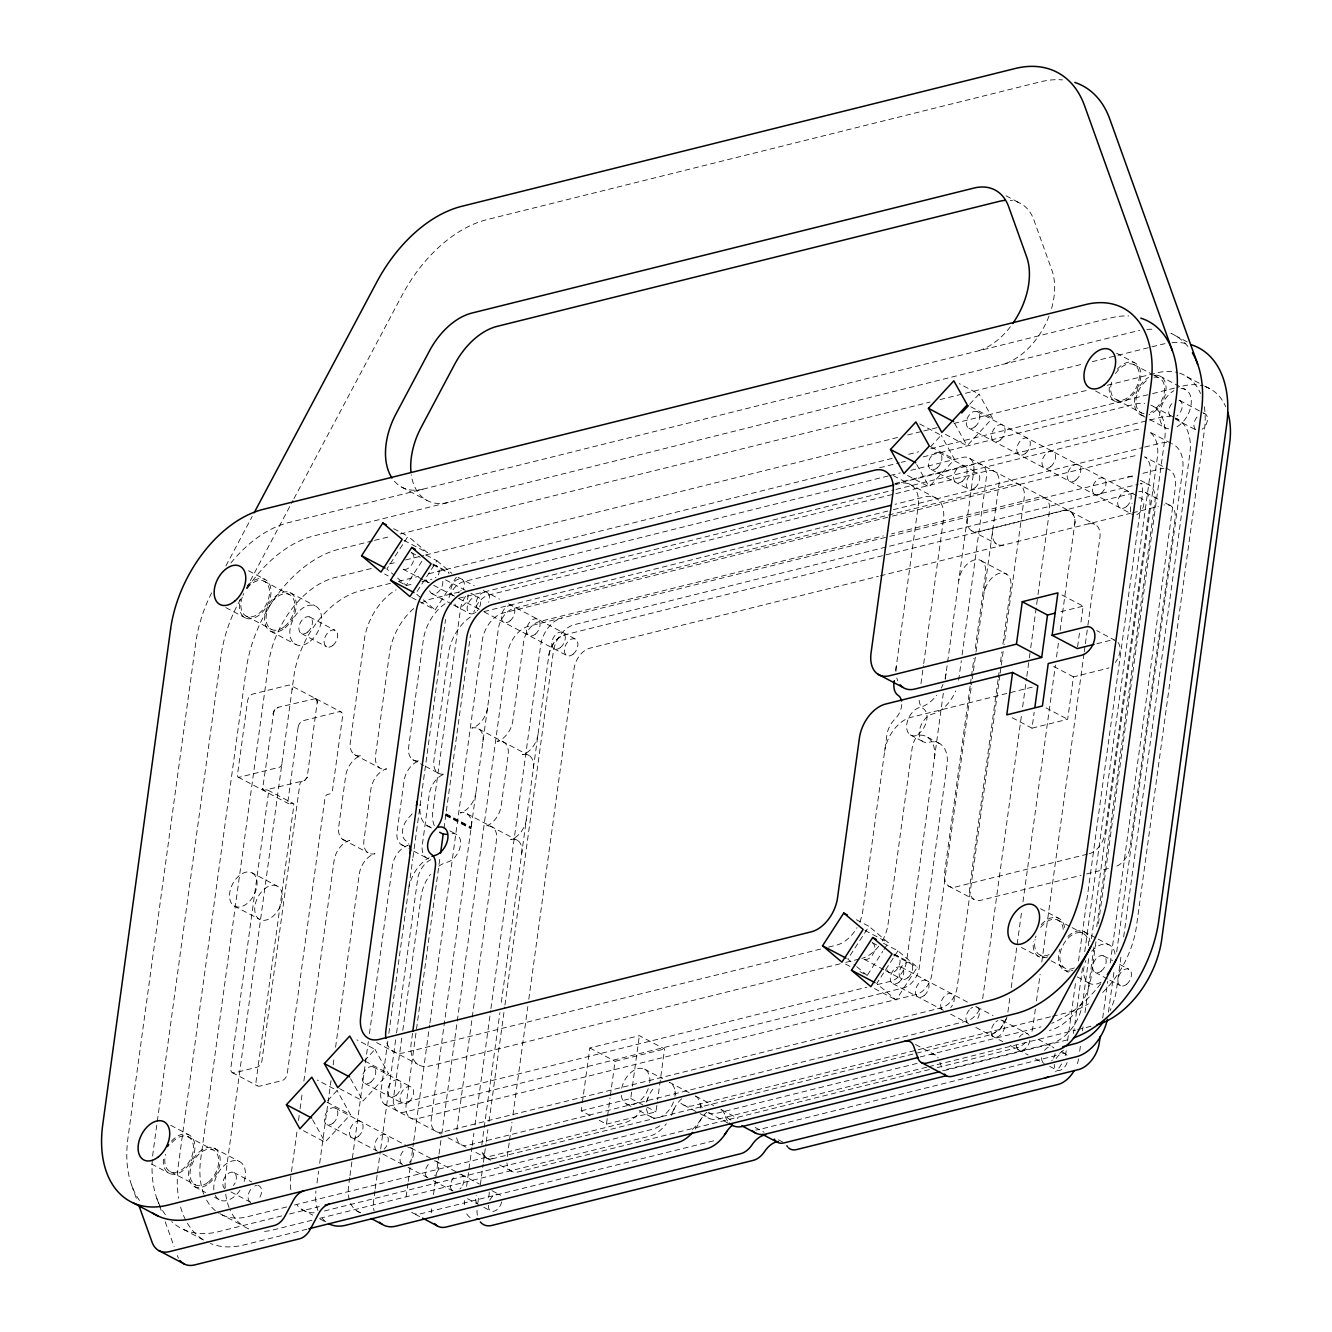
<?xml version="1.0" encoding="UTF-8"?>
<svg xmlns="http://www.w3.org/2000/svg" width="1332" height="1332" viewBox="0 0 1332 1332"><rect width="100%" height="100%" fill="white"/><g stroke="black" fill="none" stroke-linecap="round" stroke-linejoin="round"><path stroke-width="0.75" stroke-dasharray="5 3.75" d="M315.667 698.601L278.055 707.342L273.976 710.838L262.67 788.278L263.503 790.475L304.612 780.569L307.126 777.705L317.366 701.015L316.017 698.784L290.443 685.297M1060.155 630.386L1074.691 524.259C1076.489 517.532 1071.544 508.158 1063.635 510.622L564.552 634.881C555.827 637.578 550.249 646.486 548.867 655.178L500.849 1005.81M262.67 788.278L263.053 790.126L264.519 790.559M317.382 703.013L316.633 699.35L313.703 698.467M1074.691 524.259C1076.339 517.515 1071.594 508.258 1063.635 510.622M291.492 1171.661L297.153 1130.319M298.501 1120.478L299.85 1110.638M300.116 1108.674L302.264 1092.939M303.879 1081.118L334.066 860.705A18.531 11.822 -62.2 0 1 349.75 840.409A18.531 11.822 -62.2 0 1 338.711 826.772L345.687 775.857A18.531 11.822 -62.2 0 1 361.372 755.56A18.531 11.822 -62.2 0 1 350.333 741.924L364.319 639.726A49.401 31.535 -62.2 0 1 396.07 589.826M316.983 1182.983L318.614 1171.178M319.68 1163.302L331.002 1080.652M333.166 1064.917L333.966 1059.007M335.581 1047.202L359.29 874.008A18.531 11.822 -62.2 0 1 374.991 853.712A18.531 11.822 -62.2 0 1 363.952 840.076L370.912 789.16A18.531 11.822 -62.2 0 1 386.613 768.864A18.531 11.822 -62.2 0 1 375.557 755.227L389.56 653.03A49.401 31.535 -62.2 0 1 415.001 607.492M349.717 1177.555L348.634 1185.547A37.063 23.66 -62.2 0 0 361.205 1212.903M350 1175.557L368.331 1041.657M369.43 1033.649L392.407 865.767A18.531 11.822 -62.2 0 1 408.108 845.47A18.531 11.822 -62.2 0 1 397.053 831.834L404.029 780.918A18.531 11.822 -62.2 0 1 419.73 760.622A18.531 11.822 -62.2 0 1 408.674 746.986L423.343 639.893A37.063 23.66 -62.2 0 1 448.035 601.964M387.795 1041.191L380.852 1091.807A18.531 11.822 -62.2 0 0 391.908 1105.46L866.832 987.212M388.861 1033.399L390.992 1017.814M391.258 1015.866L394.189 994.455M394.722 990.558L412.704 859.257M412.937 857.492L445.537 619.48M374.958 1190.858L373.859 1198.85A37.063 23.66 -62.2 0 0 374.026 1210.871M375.224 1188.86L380.419 1150.881M380.702 1148.883L395.754 1038.96M396.57 1032.966L417.649 879.07A18.531 11.822 -62.2 0 1 430.869 859.673M401.748 1038.094L393.473 1098.467A18.531 11.822 -62.2 0 0 404.528 1112.103L903.612 987.844A18.531 11.822 -62.2 0 0 919.296 967.548L947.019 765.051A30.886 19.714 -62.2 0 0 928.62 742.307A15.435 9.857 -62.2 0 1 919.413 730.935A15.435 9.857 -62.2 0 1 932.483 714.019A30.886 19.714 -62.2 0 0 955.66 690.992M402.813 1030.319L421.212 895.953A30.886 19.714 -62.2 0 1 430.469 874.341M412.554 1033.282L411.172 1043.289A30.886 19.714 -62.2 0 0 429.587 1066.016L843.822 962.886M415.95 1033.066L406.094 1105.11A18.531 11.822 -62.2 0 0 417.132 1118.763L916.216 994.488A18.531 11.822 -62.2 0 0 931.917 974.192L971.877 682.334M416.483 1029.17L440.109 856.659M443.989 828.371L470.496 634.731M407.975 1183.332L406.31 1195.503A24.709 15.768 -62.2 0 0 406.044 1199.549M408.241 1181.301L413.519 1142.756M413.802 1140.725L429.637 1025.057M429.92 1023.026L482.367 640.043A24.709 15.768 -62.2 0 1 503.28 612.986L890.492 516.583M433.483 1194.604L438.761 1156.059M439.044 1154.028L441.541 1135.763M441.824 1133.732L507.592 653.346A24.709 15.768 -62.2 0 1 528.521 626.29L888.061 536.763M456.826 1129.769L496.52 839.843A18.531 11.822 -62.2 0 0 485.481 826.206A18.531 11.822 -62.2 0 0 501.165 805.91L508.141 754.994A18.531 11.822 -62.2 0 0 497.102 741.358A18.531 11.822 -62.2 0 0 512.787 721.062L523.626 641.874A18.531 11.822 -62.2 0 1 539.327 621.578L883.449 535.897M466.616 1186.279L471.928 1147.468M472.194 1145.437L473.876 1133.182M474.991 1125.007L490.659 1010.655M490.942 1008.607L540.709 645.104A24.709 15.768 -62.2 0 1 561.638 618.048M481.784 1145.021L484.015 1128.753M484.199 1127.505L499.916 1012.62M477.822 1203.146L478.954 1194.971M480.336 1184.764L483.133 1164.334M483.416 1162.287L485.93 1143.922M486.213 1141.874L487.895 1129.619M489.01 1121.444L504.678 1007.092M504.945 1005.044L553.329 651.764A24.709 15.768 -62.2 0 1 574.242 624.691L1138.211 484.282M507.276 1156.526L509.257 1142.057M509.507 1140.259L511.971 1122.177M512.97 1114.934L527.822 1006.459M528.804 999.216L574.092 668.481A18.531 11.822 -62.2 0 1 589.793 648.185L878.321 576.34M590.243 1115.6L581.235 1110.855L582.067 1104.761M582.334 1102.729L589.843 1047.984L639.36 1035.663L664.585 1048.967L657.642 1099.649M599.25 1120.345L606.46 1124.158L607.292 1118.064M607.575 1116.049L610.073 1097.784M610.356 1095.77L615.068 1061.288L664.585 1048.967M581.235 1110.855L630.752 1098.517L632.134 1088.377M632.417 1086.346L639.36 1035.663M606.46 1124.158L655.977 1111.82L657.375 1101.681M895.72 670.429L918.198 506.26A30.886 19.714 -62.2 0 0 899.799 483.533L895.787 484.532M920.961 683.732L923.442 665.634M923.709 663.636L943.439 519.563A30.886 19.714 -62.2 0 0 925.024 496.836L895.004 504.312M943.322 693.223L906.676 960.888A18.531 11.822 -62.2 0 1 890.991 981.184L874.891 985.197M945.237 679.353L973.759 471.045A18.531 11.822 -62.2 0 0 962.703 457.409L910.389 470.429M958.64 680.202L961.304 660.722M962.104 654.878L986.363 477.688A18.531 11.822 -62.2 0 0 975.324 464.052L894.821 484.099M970.146 685.98L944.488 873.342A18.531 11.822 -62.2 0 0 955.543 886.995L1087.362 854.162M970.412 683.999L971.228 678.088M971.494 676.123L973.925 658.358M975.274 648.501L985.547 573.559A18.531 11.822 -62.2 0 0 974.491 559.923A18.531 11.822 -62.2 0 0 958.807 580.219M972.36 678.771L973.176 672.827M973.442 670.845L975.89 652.996M976.073 651.714L998.983 484.348A18.531 11.822 -62.2 0 0 987.944 470.712L488.861 594.971A18.531 11.822 -62.2 0 0 473.809 612.121M998.084 679.553L969.729 886.646A18.531 11.822 -62.2 0 0 980.768 900.299L1081.035 875.324M998.351 677.588L999.167 671.678M1000.515 661.804L1001.864 651.947M1002.946 644.055L1010.772 586.863A18.531 11.822 -62.2 0 0 999.733 573.226A18.531 11.822 -62.2 0 0 984.032 593.523M999.899 675.224L957.142 987.495A18.531 11.822 -62.2 0 1 941.458 1007.791L442.374 1132.067A18.531 11.822 -62.2 0 1 431.318 1118.414L498.401 628.571A18.531 11.822 -62.2 0 1 514.085 608.274L1013.169 484.015A18.531 11.822 -62.2 0 1 1024.225 497.652L1004.095 644.605M1000.182 673.176L1001.031 667.066M1001.298 665.018L1003.812 646.653M982.666 998.767L1021.511 715.051M1022.626 706.892L1026.539 678.321M1026.822 676.273L1029.053 659.956M1029.336 657.908L1030.452 649.75M1030.735 647.702L1037.711 596.686M1037.994 594.638L1049.449 510.955A18.531 11.822 -62.2 0 0 1038.411 497.319L891.508 533.882M1012.187 717.715L1032.017 728.171L1034.181 712.254M1007.891 1012.07L1010.122 995.737M1011.238 987.578L1021.86 910.022M1022.976 901.847L1055.41 665.084M1056.526 656.926L1058.474 642.64M1032.017 728.171L1067.665 719.28L1073.459 676.872L1106.892 668.547A15.435 9.857 -62.2 0 0 1108.94 667.798M1077.588 646.819L1079.519 632.667M1080.968 622.061L1083.149 606.16L1059.723 593.806M1035.364 1009.04L1032.849 1027.405A18.531 11.822 -62.2 0 1 1031.051 1033.898M1036.479 1000.881L1040.109 974.341M1041.791 962.104L1083.982 653.895M1084.265 651.864L1085.114 645.737M1085.38 643.689L1087.345 629.403M1087.894 625.324L1099.916 537.562A18.531 11.822 -62.2 0 0 1088.877 523.926M1067.631 1040.575L1075.74 981.351M1078.537 960.938L1142.29 495.321A24.709 15.768 -62.2 0 0 1141.091 483.666M1082.5 967.981L1074.125 1029.236A24.709 15.768 -62.2 0 1 1073.259 1033.432M1084.747 951.631L1150.182 473.776A24.709 15.768 -62.2 0 0 1144.704 456.843L1169.929 470.146A24.709 15.768 -62.2 0 1 1175.407 487.079L1109.972 964.934M1088.71 958.657L1082.666 1002.796A37.063 23.66 -62.2 0 1 1051.281 1043.389L942.606 1070.445M1091.457 938.594L1157.391 457.126A37.063 23.66 -62.2 0 0 1149.166 431.735L1170.795 443.14M1079.686 1051.314L1080.801 1043.139M1082.483 1030.885L1083.049 1026.806M1084.997 1012.52L1094.238 945.121M1096.752 926.739L1154.911 501.981A24.709 15.768 -62.2 0 0 1140.175 483.782M1095.953 941.824L1091.224 976.339A49.401 31.535 -62.2 0 1 1049.383 1030.468M1098.45 923.559L1164.601 440.476A49.401 31.535 -62.2 0 0 1150.848 405.095M1102.713 1018.031L1107.741 981.284M1108.457 1012.087L1114.218 969.946M1116.699 951.897L1182.616 470.429A37.063 23.66 -62.2 0 0 1171.561 443.589M1120.911 957.159L1116.449 989.643A49.401 31.535 -62.2 0 1 1110.056 1010.555M1123.675 936.862L1189.826 453.779A49.401 31.535 -62.2 0 0 1176.073 418.398M272.827 714.118L274.675 709.79L278.055 707.342M307.242 777.189L304.612 780.569M548.867 655.178C550.299 646.486 555.827 637.628 564.552 634.881M1006.959 1017.248L1000.865 1028.52L991.924 1034.415L492.84 1158.673L486.963 1158.307L473.276 1151.064M1006.459 1018.913L999.616 1029.819L991.924 1034.415M225.907 565.917L252.181 516.483M246.27 588.378L292.99 500.482M293.956 498.651L401.998 295.421A123.526 78.838 -62.2 0 1 486.929 219.63L1040.409 81.835A123.526 78.838 -62.2 0 1 1062.57 79.903M393.623 528.687L408.042 536.28L386.846 569.014L394.305 575.307M421.844 561.288L406.227 585.397L395.787 576.573M426.173 555.061L436.979 560.772L415.784 593.489L421.745 598.534M411.721 597.535L435.164 609.889L456.36 577.172M856.376 919.713L868.997 926.356L847.785 959.09L855.244 965.384M859.956 971.677L867.165 975.474L882.783 951.364M883.899 949.649L888.361 942.756L868.997 926.356M897.918 950.848L876.722 983.565L896.103 999.966L917.298 967.232L897.918 950.848L883.499 943.239M327.705 1100.632L337.063 1090.492L317.232 1080.036M364.285 1060.955L374.991 1049.35L356.959 1039.859M930.452 446.836L941.141 435.248L919.513 423.842M969.696 404.262L979.053 394.106L959.24 383.666M303.463 1130.735L325.091 1142.14L350.483 1114.584L337.063 1090.492M339.577 1088.644L363.003 1100.998L388.395 1073.459L374.991 1049.35M907.542 475.491L929.17 486.896L954.561 459.34L941.141 435.248M945.454 434.365L967.082 445.77L992.473 418.215L979.053 394.106M372.494 540.892L338.877 549.267A109.307 69.78 -62.2 0 0 246.287 669.014L178.438 1164.534A109.307 69.78 -62.2 0 0 178.638 1198.301M374.475 540.392L390.293 536.463M400.166 533.999L930.119 402.064M940.009 399.6L1084.348 363.653M1092.257 361.688L1115.983 355.777M1117.964 355.278L1161.471 344.455A109.307 69.78 -62.2 0 1 1165.001 343.673M371.295 568.514L334.998 577.539A78.438 50.067 -62.2 0 0 268.581 663.469L200.732 1158.973A78.438 50.067 -62.2 0 0 203.829 1194.205M389.444 563.985L397.502 561.987M405.561 559.973L423.709 555.461M425.724 554.961L897.518 437.495M907.592 434.981L921.711 431.468M923.725 430.969L939.859 426.956M953.962 423.443L1089.043 389.81M1107.192 385.281L1157.591 372.744A78.438 50.067 -62.2 0 1 1177.738 372.594M390.476 583.316L360.239 590.842A78.438 50.067 -62.2 0 0 293.806 676.773L225.957 1172.277A78.438 50.067 -62.2 0 0 225.241 1188.843M398.534 581.318L418.698 576.29M428.787 573.776L892.507 458.325M908.64 454.312L918.714 451.798M930.818 448.784L1150.565 394.072M1152.596 393.573L1178.803 387.046M406.16 585.597L414.085 583.632M422.011 581.651L431.918 579.187M879.603 467.732L899.416 462.803M901.398 462.304L905.36 461.322M923.193 456.876L1135.147 404.112A49.401 31.535 -62.2 0 1 1144.754 403.413M888.244 475.94L463.619 581.668A18.531 11.822 -62.2 0 0 448.584 598.817M890.259 475.441L900.315 472.927M459.14 592.007L431.402 598.9A49.401 31.535 -62.2 0 0 421.312 603.13M894.938 483.499L1160.372 417.416A49.401 31.535 -62.2 0 1 1169.979 416.716M458.674 598.301L893.938 489.943M895.903 489.443L1135.297 429.853A37.063 23.66 -62.2 0 1 1140.092 429.204M483.916 611.604L891.474 510.139M893.439 509.64L1142.723 447.585M1144.704 447.086L1160.522 443.156A37.063 23.66 -62.2 0 1 1170.045 443.09M892.457 516.083L1135.447 455.594A24.709 15.768 -62.2 0 1 1138.644 455.161M889.793 536.33L1134.997 475.291M1142.906 473.31L1160.688 468.897A24.709 15.768 -62.2 0 1 1163.868 468.464M1133.216 493.073L978.371 531.635A18.531 11.822 -62.2 0 1 967.332 517.998M880.269 575.857L1130.602 513.32M1132.466 512.853L1158.457 506.376M1060.871 611.704L1083.149 606.16M1096.835 643.722L1110.755 640.259A15.435 9.857 -62.2 0 1 1114.717 640.226L1096.719 630.602M1032.25 687.129L910.822 717.365A30.886 19.714 -62.2 0 0 884.664 751.198M1086.596 873.942L1108.89 868.397M820.579 949.083L404.345 1052.713A30.886 19.714 -62.2 0 1 386.08 1040.009M828.587 947.085L836.596 945.104A30.886 19.714 -62.2 0 0 856.992 927.655M845.82 962.387L859.823 958.907M286.696 1206.958L247.486 1216.732A78.438 50.067 -62.2 0 1 218.115 1212.719M294.555 1205.01L624.009 1122.976A30.886 19.714 -62.2 0 0 641.125 1110.488M1050.465 1016.799L693.539 1105.66A30.886 19.714 -62.2 0 1 678.771 1101.114M1052.43 1016.316L1070.079 1011.92A78.438 50.067 -62.2 0 0 1088.477 1003.779M281.651 1215.949L218.381 1231.7A109.307 69.78 -62.2 0 1 171.728 1221.694M289.56 1213.985L319.23 1206.592M920.196 1056.959L1040.975 1026.889M324.359 1210.988L652.131 1129.37A30.886 19.714 -62.2 0 0 661.455 1124.724M917.082 1063.402L717.648 1113.053A30.886 19.714 -62.2 0 1 708.974 1112.886M311.938 1220.262L272.71 1230.035A78.438 50.067 -62.2 0 1 262.587 1231.401M319.78 1218.314L649.25 1136.279A30.886 19.714 -62.2 0 0 666.35 1123.792M926.656 1067.215L718.78 1118.963A30.886 19.714 -62.2 0 1 703.995 1114.418M928.62 1066.732L1075.707 1030.102M1077.655 1029.619L1091.391 1026.206M929.42 1069.546L518.065 1171.977A18.531 11.822 -62.2 0 1 506.909 1162.869M937.228 1067.615L1017.149 1047.718A18.531 11.822 -62.2 0 0 1027.288 1040.392M306.893 1229.253L243.606 1245.004A109.307 69.78 -62.2 0 1 210.523 1243.522M943.605 1070.728L1066.199 1040.192A109.307 69.78 -62.2 0 0 1069.763 1039.21M713.636 1140.841L421.029 1213.702A24.709 15.768 -62.2 0 1 411.788 1212.436L420.795 1217.198M492.84 1158.673C486.979 1160.555 481.701 1155.244 481.668 1149.566M1006.01 195.787L1020.429 203.396M1187.162 341.874L1170.928 333.316A109.307 69.78 -62.2 0 1 1187.994 346.586M1186.962 376.74L1203.179 385.281M1204.994 386.23L1212.203 390.043M1116.566 353.23L1134.581 362.737M1159.822 376.04L1185.064 389.344M1133.698 364.535L1151.73 374.042M1153.529 374.991L1158.94 377.838M1179.586 400.416L1204.827 413.719M1153.645 406.626L1173.475 417.082M1175.274 418.032L1178.87 419.93M1174.991 418.914L1196.619 430.319M1116.333 399.683L1141.574 412.987M1095.62 391.025L1115.45 401.481M1140.675 414.785L1147.884 418.581M1149.699 419.53L1165.916 428.088M1140.425 480.303L1149.433 485.048M1145.72 492.64L1158.341 499.284M1165.55 503.096L1170.961 505.944M970.845 406.809L992.473 418.215M977.172 411.638L1137.578 496.203M968.963 428.238L1132.983 514.718M969.646 458.341L1094.754 524.292M931.135 447.003L954.561 459.34M939.26 452.763L977.105 472.727M931.051 469.363L968.897 489.327M893.339 475.607L936.596 498.401M971.428 530.685L996.669 543.989M981.434 560.855L1006.659 574.159M1053.645 666.416L1073.459 676.872M1046.036 707.891L1067.665 719.28M927.555 737.229L940.176 743.889M910.222 734.864L922.843 741.524M401.715 487.129L426.956 500.432M403.996 540.326L427.422 552.68L408.042 536.28M411.238 552.547L420.246 557.292M432.867 563.952L449.084 572.494M458.091 577.255L474.325 585.797M483.333 590.559L499.55 599.1M508.558 603.862L575.258 639.01M432.933 564.818L449.15 573.359M445.571 579.87L465.401 590.326M470.812 593.19L478.022 596.986M403.03 569.147L422.86 579.603M424.658 580.552L428.271 582.45M433.666 585.297L453.496 595.754M458.907 598.601L478.737 609.057M484.132 611.904L567.049 655.627M1040.508 908.707L1058.524 918.198M1083.765 931.501L1096.386 938.161M1098.184 939.11L1108.99 944.804M1057.641 919.996L1070.262 926.656M1072.06 927.605L1082.883 933.299M431.968 593.622L451.798 604.079M453.596 605.028L469.813 613.586M384.598 574.009L388.195 575.907M399.017 581.601L404.429 584.448M1103.529 955.877L1112.536 960.622M1119.746 964.435L1128.753 969.18M948.6 886.046L973.825 899.35M1095.32 972.477L1107.941 979.137M1109.739 980.086L1120.562 985.78M1040.275 955.144L1049.283 959.889M1051.098 960.838L1065.517 968.447M1021.361 947.435L1039.393 956.942M1064.618 970.245L1068.231 972.144M1077.238 976.889L1089.859 983.549M248.535 570.745L264.752 579.303M289.993 592.607L315.218 605.91M263.869 581.102L289.111 594.405M309.757 616.982L334.981 630.286M301.548 633.582L326.79 646.886M864.934 930.402L888.361 942.756M478.804 729.004L529.27 755.61M872.177 942.623L879.386 946.419M893.805 954.028L910.022 962.57M893.872 954.894L917.298 967.232M246.503 616.25L271.745 629.553M225.791 607.592L245.621 618.048M270.846 631.351L296.087 644.655M901.115 967.099L967.798 1002.263M976.806 1007.009L993.039 1015.567M1002.047 1020.312L1027.272 1033.615M1038.094 1039.326L1052.513 1046.919M1061.521 1051.681L1065.134 1053.579M863.968 959.223L883.799 969.679M885.597 970.628L901.831 979.17M892.906 983.699L943.372 1010.305M950.582 1014.118L968.614 1023.609M975.823 1027.422L1002.863 1041.674M1010.072 1045.47L1028.088 1054.977M1035.297 1058.774L1044.305 1063.535M1049.716 1066.383L1056.925 1070.179M845.537 964.068L850.948 966.932M874.475 988.56L896.103 999.966M316.017 698.784L341.258 712.087M412.787 759.673L423.593 765.384M425.408 766.333L438.012 772.993M915.567 1044.554L935.397 1055.011M354.445 754.628L379.67 767.931M467.182 813.852L517.649 840.459M445.987 813.802L471.212 827.105M445.904 814.368L471.128 827.672M445.82 814.934L471.062 828.238M445.754 815.5L470.979 828.804M449.8 830.835L457.009 834.631M427.056 825.624L432.467 828.471M401.165 844.521L411.988 850.232M413.786 851.181L426.407 857.825M267.749 790.076L292.99 803.379M238.195 777.139L288.744 803.779M342.824 839.476L368.048 852.78M644.538 1069.146L662.57 1078.654M689.193 1092.706L669.363 1082.25A19.614 12.521 -62.2 0 1 674.908 1096.336M695.587 1096.069L713.602 1105.577M721.728 1109.856L737.945 1118.414M755.111 1127.455L764.118 1132.217M778.537 1139.809L783.949 1142.673M589.843 1047.984L615.068 1061.288M708.224 1112.653L728.055 1123.092M252.414 873.026A18.831 12.021 -62.2 0 1 247.669 903.063A18.831 12.021 -62.2 0 1 229.77 892.373A18.831 12.021 -62.2 0 1 252.414 873.026L277.655 886.329A18.831 12.021 -62.2 0 1 272.894 916.366A18.831 12.021 -62.2 0 1 254.995 905.677A18.831 12.021 -62.2 0 1 277.655 886.329M683.865 1105.11L698.284 1112.719M700.099 1113.669L709.107 1118.414M630.752 1098.517L645.171 1106.126M646.969 1107.075L655.977 1111.82M626.506 1103.978L631.917 1106.825M639.127 1110.622L651.748 1117.282M234.149 905.96L259.374 919.263M376.573 1042.59L418.032 1064.451M364.968 1061.104L388.395 1073.459M373.093 1066.882L410.939 1086.829M364.901 1083.482L402.747 1103.429M384.965 1104.511L440.842 1133.965M448.052 1137.761L466.067 1147.268M486.963 1158.307L490.559 1160.205M499.567 1164.951L512.187 1171.611M327.056 1102.23L350.483 1114.584M335.181 1108.008L407.276 1146.019M410.872 1147.918L432.5 1159.323M436.113 1161.221L457.742 1172.626M461.338 1174.524L479.37 1184.031M491.991 1190.675L499.2 1194.488M232.151 1072.543L257.392 1085.846M326.973 1124.608L377.439 1151.214M382.85 1154.061L402.68 1164.518M408.075 1167.365L427.905 1177.821M433.316 1180.685L453.146 1191.124M467.565 1198.733L478.371 1204.428M483.782 1207.292L490.992 1211.088M356.843 1210.938L360.439 1212.836M170.679 1125.274L188.694 1134.764M213.936 1148.067L239.161 1161.371M187.812 1136.562L213.037 1149.866M233.699 1172.443L251.715 1181.95M301.898 1209.439L312.72 1215.15M319.93 1218.947L327.139 1222.743M230.902 1191.907L250.732 1202.346M170.446 1171.71L195.687 1185.014M151.532 1164.002L169.564 1173.509M194.788 1186.812L205.611 1192.523M214.619 1197.268L220.03 1200.115M219.913 1213.685L243.356 1226.023M183.683 1229.536L207.109 1241.89M436.979 560.772L451.881 573.376M423.226 599.8L435.164 609.889M856.726 966.649L867.165 975.474M485.897 1157.724L481.868 1151.048M954.628 423.376L967.082 445.77M916.699 464.502L929.17 486.896M350.549 1078.62L363.003 1100.998M312.637 1119.746L325.091 1142.14M939.893 1062.303L942.69 1070.145M156.926 1198.65L158.841 1203.995M159.474 1205.76L162.021 1212.886M165.218 1221.777L174.142 1246.685M131.685 1185.347L136.796 1199.583M211.621 592.873A109.307 69.78 -62.2 0 0 195.821 642.407L127.972 1137.911A109.307 69.78 -62.2 0 0 140.21 1201.464M230.902 562.986A109.307 69.78 -62.2 0 1 288.411 522.66L1111.005 317.849A109.307 69.78 -62.2 0 1 1128.687 316M247.469 585.747A21.612 13.803 -62.2 0 1 270.396 586.496A21.612 13.803 -62.2 0 1 256.06 617.082A21.612 13.803 -62.2 0 1 239.594 602.563M239.893 600.765A21.612 13.803 -62.2 0 1 240.343 598.884M171.395 1141.224A21.612 13.803 -62.2 0 1 194.455 1142.44A21.612 13.803 -62.2 0 1 179.054 1173.009A21.612 13.803 -62.2 0 1 163.836 1156.226M1117.298 369.18A21.612 13.803 -62.2 0 1 1140.342 370.413A21.612 13.803 -62.2 0 1 1124.941 400.982A21.612 13.803 -62.2 0 1 1109.723 384.199M1041.241 924.641A21.612 13.803 -62.2 0 1 1064.701 928.387M1047.668 956.942A21.612 13.803 -62.2 0 1 1033.366 941.458M859.756 922.06A30.886 19.714 -62.2 0 0 862.753 911.271L886.912 734.848A18.531 11.822 -62.2 0 1 894.921 719.113A15.435 9.857 -62.2 0 0 901.747 702.647M1118.064 642.44A15.435 9.857 -62.2 0 1 1115.334 662.437M897.801 680.918A30.886 19.714 -62.2 0 1 896.786 677.955M895.953 671.395A30.886 19.714 -62.2 0 1 896.286 666.35M412.088 813.852A18.531 11.822 -62.2 0 1 409.224 817.149A15.435 9.857 -62.2 0 0 405.977 840.842A18.531 11.822 -62.2 0 1 408.941 844.272M872.71 942.906A9.257 5.911 -62.2 0 1 872.527 954.977A9.257 5.911 -62.2 0 1 862.537 958.091M442.807 581.401A9.257 5.911 -62.2 0 1 436.796 593.023A9.257 5.911 -62.2 0 1 429.32 589.26M435.348 577.622A9.257 5.911 -62.2 0 1 435.997 577.289M411.771 552.83A9.257 5.911 -62.2 0 1 411.588 564.901A9.257 5.911 -62.2 0 1 401.581 568.015M422.96 489.16A61.755 39.427 -62.2 0 1 393.606 480.286M1010.405 326.723A61.755 39.427 -62.2 0 1 976.456 351.348M246.92 588.461A19.614 12.521 -62.2 0 1 269.064 587.978A19.614 12.521 -62.2 0 1 253.813 616.316A19.614 12.521 -62.2 0 1 242.257 597.119M242.94 595.337A19.614 12.521 -62.2 0 1 243.756 593.556M1040.692 927.372A19.614 12.521 -62.2 0 1 1056.093 919.48A19.614 12.521 -62.2 0 1 1063.269 932.45M1049.117 954.594A19.614 12.521 -62.2 0 1 1035.097 939.46M1035.497 937.761A19.614 12.521 -62.2 0 1 1036.03 936.013M172.128 1142.423A19.614 12.521 -62.2 0 1 193.14 1144.005A19.614 12.521 -62.2 0 1 178.172 1171.627A19.614 12.521 -62.2 0 1 165.667 1154.344M1115.583 373.526A19.614 12.521 -62.2 0 1 1138.76 370.879A19.614 12.521 -62.2 0 1 1123.192 399.883A19.614 12.521 -62.2 0 1 1112.769 378.771M240.493 599.333A109.307 69.78 -62.2 0 0 221.062 655.71L153.213 1151.231A109.307 69.78 -62.2 0 0 165.451 1214.767M247.336 588.211A109.307 69.78 -62.2 0 1 313.636 535.963L1136.246 331.152A109.307 69.78 -62.2 0 1 1139.776 330.369M930.086 1054.511A15.435 9.857 -62.2 0 1 938.178 1057.874M178.488 1258.174A30.886 19.714 -62.2 0 1 177.339 1255.577M882.234 940.958A30.886 19.714 -62.2 0 0 887.978 924.574L912.137 748.151A18.531 11.822 -62.2 0 1 920.162 732.417A15.435 9.857 -62.2 0 0 923.409 708.707A18.531 11.822 -62.2 0 1 919.113 699.999M878.72 946.203A30.886 19.714 -62.2 0 1 861.821 958.407M893.872 955.926A9.257 5.911 -62.2 0 1 900.082 961.554A9.257 5.911 -62.2 0 1 893.173 972.36A9.257 5.911 -62.2 0 1 886.529 967.398M468.048 594.705A9.257 5.911 -62.2 0 1 462.021 606.326A9.257 5.911 -62.2 0 1 454.562 602.563M458.624 592.44A9.257 5.911 -62.2 0 1 459.257 591.858M460.572 590.925A9.257 5.911 -62.2 0 1 461.222 590.592M432.917 565.85A9.257 5.911 -62.2 0 1 438.161 575.724M429.42 582.767A9.257 5.911 -62.2 0 1 425.624 578.088M448.201 502.464A61.755 39.427 -62.2 0 1 411.288 474.808M1051.564 308.475A61.755 39.427 -62.2 0 0 1051.897 270.196L1033.915 220.03A61.755 39.427 -62.2 0 0 1010.272 200.399M1049.033 316.017A61.755 39.427 -62.2 0 1 1001.681 364.652M1074.341 967.898A19.614 12.521 -62.2 0 1 1059.839 957.075A19.614 12.521 -62.2 0 1 1074.924 933.466A19.614 12.521 -62.2 0 1 1088.51 945.753M1153.978 377.206A19.614 12.521 -62.2 0 1 1164.501 391.059A19.614 12.521 -62.2 0 1 1150.415 412.421M1143.988 413.653A19.614 12.521 -62.2 0 1 1136.096 398.934A19.614 12.521 -62.2 0 1 1148.717 379.12M1146.835 329.404A109.307 69.78 -62.2 0 1 1153.928 329.32M1100.765 983.682A109.307 69.78 -62.2 0 1 1051.83 1023.292M282.001 763.885A3.08 1.965 -62.2 0 1 279.387 767.265L239.277 777.255A3.08 1.965 -62.2 0 1 237.446 774.974L247.602 700.815A6.177 3.946 -62.2 0 1 252.83 694.039L288.478 685.164A6.177 3.946 -62.2 0 1 292.158 689.71M1089.226 853.712A18.531 11.822 -62.2 0 0 1104.911 833.416L1149.832 505.327A18.531 11.822 -62.2 0 0 1138.793 491.691M430.686 827.255A30.886 19.714 -62.2 0 1 420.213 804.461M408.591 889.31A30.886 19.714 -62.2 0 1 429.17 857.708M1154.344 375.341A21.612 13.803 -62.2 0 1 1165.85 391.525A21.612 13.803 -62.2 0 1 1148.95 414.785M1143.356 415.517A21.612 13.803 -62.2 0 1 1134.648 399.3A21.612 13.803 -62.2 0 1 1148.567 377.439M1067.931 936.429A21.612 13.803 -62.2 0 1 1089.926 941.691M1072.893 970.245A21.612 13.803 -62.2 0 1 1071.477 970.678M1070.096 970.945A21.612 13.803 -62.2 0 1 1059.939 949.167M621.711 1088.211A19.614 12.521 -62.2 0 1 638.711 1068.447A19.614 12.521 -62.2 0 1 649.666 1083.033M648.268 1088.644A19.614 12.521 -62.2 0 1 633.066 1104.511A19.614 12.521 -62.2 0 1 621.295 1095.37M1172.077 342.707A109.307 69.78 -62.2 0 1 1187.861 343.822M202.68 1239.443A109.307 69.78 -62.2 0 1 180.053 1205.06M302.397 781.118A3.08 1.965 -62.2 0 0 299.783 784.515L261.988 1060.538A6.177 3.946 -62.2 0 1 256.743 1067.315L234.465 1072.859A6.177 3.946 -62.2 0 1 230.786 1068.314L268.581 792.274A3.08 1.965 -62.2 0 0 266.75 790.009M1116.932 866.116A18.531 11.822 -62.2 0 0 1130.152 846.719L1175.074 518.631A18.531 11.822 -62.2 0 0 1164.018 504.995M1003.595 544.938A18.531 11.822 -62.2 0 1 992.556 531.302M941.924 1009.19A9.257 5.911 -62.2 0 1 943.772 996.952A9.257 5.911 -62.2 0 1 953.279 995.187A9.257 5.911 -62.2 0 1 950.782 1007.541M213.853 1189.926A21.612 13.803 -62.2 0 1 232.301 1160.955A21.612 13.803 -62.2 0 1 243.839 1182.466M239.993 1190.209A21.612 13.803 -62.2 0 1 215.051 1194.837M1180.985 388.544A21.612 13.803 -62.2 0 1 1191.074 404.828A21.612 13.803 -62.2 0 1 1175.657 427.472M1168.58 428.821A21.612 13.803 -62.2 0 1 1159.889 412.604A21.612 13.803 -62.2 0 1 1173.792 390.742M1091.707 951.264A21.612 13.803 -62.2 0 1 1115.167 954.994M1101.114 982.15A21.612 13.803 -62.2 0 1 1084.581 964.401M1085.18 962.47A21.612 13.803 -62.2 0 1 1085.93 960.505M376.423 1150.548A9.257 5.911 -62.2 0 1 377.639 1138.094A9.257 5.911 -62.2 0 1 387.462 1136.279A9.257 5.911 -62.2 0 1 384.232 1149.1M454.645 596.07A9.257 5.911 -62.2 0 1 451.598 586.43A9.257 5.911 -62.2 0 1 460.955 578.904A9.257 5.911 -62.2 0 1 463.386 589.027M673.493 1101.947A19.614 12.521 -62.2 0 1 658.308 1117.814A19.614 12.521 -62.2 0 1 646.536 1108.674M646.936 1101.514A19.614 12.521 -62.2 0 1 654.761 1087.062M934.415 758.391A30.886 19.714 -62.2 0 0 916 735.664A15.435 9.857 -62.2 0 1 906.792 724.292A15.435 9.857 -62.2 0 1 919.879 707.375A30.886 19.714 -62.2 0 0 936.762 695.171M946.02 673.542A30.886 19.714 -62.2 0 1 944.954 678.787M943.039 684.348A30.886 19.714 -62.2 0 1 941.274 688.111M438.877 866.166A30.886 19.714 -62.2 0 1 447.352 862.137A15.435 9.857 -62.2 0 0 460.439 845.221A15.435 9.857 -62.2 0 0 451.232 833.849M434.332 825.69A30.886 19.714 -62.2 0 1 432.817 811.121L460.556 608.607A18.531 11.822 -62.2 0 1 466.117 595.637M474.642 612.986A9.257 5.911 -62.2 0 1 467.282 606.593A9.257 5.911 -62.2 0 1 477.372 596.753A9.257 5.911 -62.2 0 1 478.371 609.34M477.822 610.106A9.257 5.911 -62.2 0 1 477.222 610.822M475.957 612.054A9.257 5.911 -62.2 0 1 475.291 612.553M1102.646 992.49A78.438 50.067 -62.2 0 0 1136.512 925.99L1204.361 430.486A78.438 50.067 -62.2 0 0 1204.294 406.743M675.707 1094.804A30.886 19.714 -62.2 0 1 674.991 1091.124M648.001 1097.851A30.886 19.714 -62.2 0 1 646.203 1102.147M215.334 1210.671A78.438 50.067 -62.2 0 1 204.562 1195.986M1179.686 373.193A78.438 50.067 -62.2 0 1 1200.515 393.473M224.958 1188.76A9.257 5.911 -62.2 0 1 224.958 1176.955A9.257 5.911 -62.2 0 1 234.865 1173.259A9.257 5.911 -62.2 0 1 233.5 1185.563M1179.02 400.216A9.257 5.911 -62.2 0 1 1182.167 407.043A9.257 5.911 -62.2 0 1 1176.872 415.984M1170.362 416.35A9.257 5.911 -62.2 0 1 1172.177 403.18M700.932 1108.107A30.886 19.714 -62.2 0 1 700.232 1104.444A19.614 12.521 -62.2 0 0 693.955 1095.32M681.784 1098.75A19.614 12.521 -62.2 0 0 673.226 1111.154A30.886 19.714 -62.2 0 1 671.428 1115.45M248.718 1228.87A78.438 50.067 -62.2 0 1 229.803 1209.289M229.071 1207.508A78.438 50.067 -62.2 0 1 225.358 1190.675M1204.927 386.496A78.438 50.067 -62.2 0 1 1225.74 406.776M1182.833 386.047A78.438 50.067 -62.2 0 1 1202.979 385.897M471.295 826.539A18.531 11.822 -62.2 0 0 460.239 812.903A18.531 11.822 -62.2 0 0 475.94 792.607M487.562 707.758A18.531 11.822 -62.2 0 1 471.861 728.055A18.531 11.822 -62.2 0 1 482.917 741.691M257.792 1185.43A9.257 5.911 -62.2 0 1 258.741 1198.883M250.2 1202.063A9.257 5.911 -62.2 0 1 252.797 1187.278M254.762 1186.013A9.257 5.911 -62.2 0 1 256.593 1185.447M1203.678 413.403A9.257 5.911 -62.2 0 1 1207.458 419.946A9.257 5.911 -62.2 0 1 1202.097 429.287M1195.603 429.653A9.257 5.911 -62.2 0 1 1198.683 415.251M975.673 1006.692A9.257 5.911 -62.2 0 1 979.486 1011.987A9.257 5.911 -62.2 0 1 976.023 1020.861M967.165 1022.493A9.257 5.911 -62.2 0 1 970.029 1009.123M970.678 1008.54A9.257 5.911 -62.2 0 1 972.643 1007.275M407.942 1147.734A9.257 5.911 -62.2 0 1 413.519 1152.197A9.257 5.911 -62.2 0 1 409.457 1162.42M401.665 1163.852A9.257 5.911 -62.2 0 1 405.394 1148.95M479.287 609.257A9.257 5.911 -62.2 0 1 477.039 599.184A9.257 5.911 -62.2 0 1 486.38 592.257A9.257 5.911 -62.2 0 1 488.628 602.33M674.342 1108.474A30.886 19.714 -62.2 0 1 670.079 1115.733M314.019 1212.819A49.401 31.535 -62.2 0 1 297.003 1204.994M290.859 1189.709A49.401 31.535 -62.2 0 1 290.942 1175.59M702.297 1107.708A30.886 19.714 -62.2 0 1 699.783 1102.147M695.321 1129.037A30.886 19.714 -62.2 0 0 699.583 1121.777A19.614 12.521 -62.2 0 1 706.892 1112.153M720.812 1109.373A19.614 12.521 -62.2 0 1 725.024 1115.45A30.886 19.714 -62.2 0 0 727.522 1121.028M325.807 1221.794A49.401 31.535 -62.2 0 1 322.244 1218.297M317.932 1210.505A49.401 31.535 -62.2 0 1 315.934 1190.941M1000.898 1019.996A9.257 5.911 -62.2 0 1 1003.179 1031.368A9.257 5.911 -62.2 0 1 992.523 1035.946A9.257 5.911 -62.2 0 1 995.254 1022.427M995.903 1021.844A9.257 5.911 -62.2 0 1 997.868 1020.578M434.365 1160.871A9.257 5.911 -62.2 0 1 438.794 1166.216A9.257 5.911 -62.2 0 1 434.698 1175.723M426.889 1177.155A9.257 5.911 -62.2 0 1 430.636 1162.253M456.643 1137.728A18.531 11.822 -62.2 0 0 467.599 1145.37L966.682 1021.111A18.531 11.822 -62.2 0 0 980.585 1007.292M730.952 1120.079A30.886 19.714 -62.2 0 1 724.208 1113.236M701.082 1118.997A30.886 19.714 -62.2 0 1 691.924 1129.786M428.588 858.807A18.531 11.822 -62.2 0 1 422.294 845.137L429.27 794.222A18.531 11.822 -62.2 0 1 444.955 773.925A18.531 11.822 -62.2 0 1 433.916 760.289L448.568 653.196A37.063 23.66 -62.2 0 1 473.26 615.267M1019.28 1037.095A9.257 5.911 -62.2 0 1 1029.103 1035.28M1029.869 1040.259A9.257 5.911 -62.2 0 1 1022.01 1050.415A9.257 5.911 -62.2 0 1 1016.499 1043.589M459.607 1174.175A9.257 5.911 -62.2 0 1 461.705 1186.879M461.155 1187.644A9.257 5.911 -62.2 0 1 459.923 1189.026M452.131 1190.458A9.257 5.911 -62.2 0 1 455.86 1175.557M538.028 734.365A18.531 11.822 -62.2 0 1 522.327 754.661A18.531 11.822 -62.2 0 1 533.383 768.298M526.406 819.213A18.531 11.822 -62.2 0 1 510.705 839.51A18.531 11.822 -62.2 0 1 521.761 853.146M1063.452 1050.182A24.709 15.768 -62.2 0 1 1053.196 1056.309L758.641 1129.636A18.531 11.822 -62.2 0 1 755.76 1129.952M431.268 1212.853A24.709 15.768 -62.2 0 1 431.535 1208.823M1044.504 1050.399A9.257 5.911 -62.2 0 1 1053.962 1048.051M1055.094 1053.562A9.257 5.911 -62.2 0 1 1052.863 1059.29M1052.313 1060.056A9.257 5.911 -62.2 0 1 1051.714 1060.772M1042.856 1062.403A9.257 5.911 -62.2 0 1 1041.657 1057.641M489.227 1192.19A9.257 5.911 -62.2 0 1 486.929 1200.182M477.356 1203.762A9.257 5.911 -62.2 0 1 476.373 1195.403M470.129 1217.498A24.709 15.768 -62.2 0 1 465.867 1212.22M464.385 1204.611A24.709 15.768 -62.2 0 1 464.652 1200.565M1127.571 477.139A24.709 15.768 -62.2 0 1 1133.915 477.089M1066.233 1050.782A24.709 15.768 -62.2 0 1 1064.418 1057.958M1061.637 1063.902A24.709 15.768 -62.2 0 1 1055.577 1071.744M477.372 1215.234A24.709 15.768 -62.2 0 1 477.272 1207.225M1078.637 1058.823A24.709 15.768 -62.2 0 1 1076.456 1066.083M489.693 1200.365A9.257 5.911 -62.2 0 1 496.253 1194.304A9.257 5.911 -62.2 0 1 501.565 1197.401M501.648 1201.897A9.257 5.911 -62.2 0 1 493.922 1211.271A9.257 5.911 -62.2 0 1 488.328 1205.21M1056.076 1058.624A9.257 5.911 -62.2 0 1 1067.265 1055.843M1067.132 1062.62A9.257 5.911 -62.2 0 1 1059.24 1070.478A9.257 5.911 -62.2 0 1 1054.261 1064.301M1138.843 497.818A9.257 5.911 -62.2 0 1 1143.639 505.511A9.257 5.911 -62.2 0 1 1135.33 515.018M1130.618 511.788A9.257 5.911 -62.2 0 1 1132.133 503.163M298.068 727.422L287.912 801.581A3.08 1.965 -62.2 0 0 289.743 803.862L291.974 803.313A3.08 1.965 -62.2 0 1 293.823 805.577L256.027 1081.617A6.177 3.946 -62.2 0 0 259.707 1086.163L281.984 1080.618A6.177 3.946 -62.2 0 0 287.213 1073.842L325.008 797.818A3.08 1.965 -62.2 0 1 327.622 794.421L329.853 793.872A3.08 1.965 -62.2 0 0 332.467 790.492L342.624 716.316A6.177 3.946 -62.2 0 0 338.944 711.771L303.296 720.645A6.177 3.946 -62.2 0 0 298.068 727.422M937.129 467.882A9.257 5.911 -62.2 0 0 939.776 453.063A9.257 5.911 -62.2 0 0 928.537 462.254A9.257 5.911 -62.2 0 0 937.129 467.882M975.057 426.756A9.257 5.911 -62.2 0 0 977.705 411.921A9.257 5.911 -62.2 0 0 966.466 421.128A9.257 5.911 -62.2 0 0 975.057 426.756M898.983 982.217A9.257 5.911 -62.2 0 0 901.647 967.398A9.257 5.911 -62.2 0 0 890.409 976.589A9.257 5.911 -62.2 0 0 898.983 982.217M333.05 1123.126A9.257 5.911 -62.2 0 0 335.714 1108.291A9.257 5.911 -62.2 0 0 324.475 1117.498A9.257 5.911 -62.2 0 0 333.05 1123.126M370.979 1082A9.257 5.911 -62.2 0 0 373.626 1067.165A9.257 5.911 -62.2 0 0 362.387 1076.373A9.257 5.911 -62.2 0 0 370.979 1082M962.37 481.185A9.257 5.911 -62.2 0 0 965.017 466.367A9.257 5.911 -62.2 0 0 953.779 475.557A9.257 5.911 -62.2 0 0 962.37 481.185M1000.282 440.06A9.257 5.911 -62.2 0 0 1002.929 425.224A9.257 5.911 -62.2 0 0 991.691 434.432A9.257 5.911 -62.2 0 0 1000.282 440.06M924.225 995.52A9.257 5.911 -62.2 0 0 926.872 980.702A9.257 5.911 -62.2 0 0 915.633 989.892A9.257 5.911 -62.2 0 0 924.225 995.52M358.291 1136.429A9.257 5.911 -62.2 0 0 360.939 1121.594A9.257 5.911 -62.2 0 0 349.7 1130.801A9.257 5.911 -62.2 0 0 358.291 1136.429M396.203 1095.304A9.257 5.911 -62.2 0 0 398.851 1080.468A9.257 5.911 -62.2 0 0 387.612 1089.676A9.257 5.911 -62.2 0 0 396.203 1095.304M284.615 626.423A19.614 12.521 -62.2 0 0 290.226 595.021A19.614 12.521 -62.2 0 0 266.433 614.502A19.614 12.521 -62.2 0 0 284.615 626.423M208.558 1181.884A19.614 12.521 -62.2 0 0 214.169 1150.482A19.614 12.521 -62.2 0 0 190.376 1169.962A19.614 12.521 -62.2 0 0 208.558 1181.884M285.031 627.888A21.612 13.803 -62.2 0 0 291.225 593.289A21.612 13.803 -62.2 0 0 265.001 614.751A21.612 13.803 -62.2 0 0 285.031 627.888M208.974 1183.365A21.612 13.803 -62.2 0 0 215.168 1148.75A21.612 13.803 -62.2 0 0 188.944 1170.229A21.612 13.803 -62.2 0 0 208.974 1183.365M1025.523 453.363A9.257 5.911 -62.2 0 0 1028.171 438.528A9.257 5.911 -62.2 0 0 1016.932 447.735A9.257 5.911 -62.2 0 0 1025.523 453.363M310.273 641.192A21.612 13.803 -62.2 0 0 316.45 606.593A21.612 13.803 -62.2 0 0 290.226 628.055A21.612 13.803 -62.2 0 0 310.273 641.192M408.824 1101.964A9.257 5.911 -62.2 0 0 411.471 1087.128A9.257 5.911 -62.2 0 0 400.233 1096.319A9.257 5.911 -62.2 0 0 408.824 1101.964M974.974 487.845A9.257 5.911 -62.2 0 0 977.638 473.01A9.257 5.911 -62.2 0 0 966.399 482.217A9.257 5.911 -62.2 0 0 974.974 487.845M907.908 977.688A9.257 5.911 -62.2 0 0 910.555 962.869A9.257 5.911 -62.2 0 0 899.316 972.06A9.257 5.911 -62.2 0 0 907.908 977.688M307.625 632.101A9.257 5.911 -62.2 0 0 310.289 617.265A9.257 5.911 -62.2 0 0 299.051 626.473A9.257 5.911 -62.2 0 0 307.625 632.101M1101.398 970.995A9.257 5.911 -62.2 0 0 1104.062 956.16A9.257 5.911 -62.2 0 0 1092.823 965.367A9.257 5.911 -62.2 0 0 1101.398 970.995M332.867 645.404A9.257 5.911 -62.2 0 0 335.514 630.569A9.257 5.911 -62.2 0 0 324.275 639.776A9.257 5.911 -62.2 0 0 332.867 645.404M1126.639 984.298A9.257 5.911 -62.2 0 0 1129.286 969.463A9.257 5.911 -62.2 0 0 1118.048 978.67A9.257 5.911 -62.2 0 0 1126.639 984.298M1050.748 466.666A9.257 5.911 -62.2 0 0 1053.396 451.831A9.257 5.911 -62.2 0 0 1042.157 461.038A9.257 5.911 -62.2 0 0 1050.748 466.666M1075.99 479.97A9.257 5.911 -62.2 0 0 1078.637 465.134A9.257 5.911 -62.2 0 0 1067.398 474.342A9.257 5.911 -62.2 0 0 1075.99 479.97M510.039 620.879A9.257 5.911 -62.2 0 0 512.703 606.043A9.257 5.911 -62.2 0 0 501.465 615.251A9.257 5.911 -62.2 0 0 510.039 620.879M1101.214 493.273A9.257 5.911 -62.2 0 0 1103.862 478.438A9.257 5.911 -62.2 0 0 1092.623 487.645A9.257 5.911 -62.2 0 0 1101.214 493.273M535.281 634.182A9.257 5.911 -62.2 0 0 537.928 619.347A9.257 5.911 -62.2 0 0 526.689 628.554A9.257 5.911 -62.2 0 0 535.281 634.182M560.506 647.485A9.257 5.911 -62.2 0 0 563.17 632.65A9.257 5.911 -62.2 0 0 551.931 641.857A9.257 5.911 -62.2 0 0 560.506 647.485M1126.456 506.576A9.257 5.911 -62.2 0 0 1129.103 491.741A9.257 5.911 -62.2 0 0 1117.864 500.949A9.257 5.911 -62.2 0 0 1126.456 506.576M573.126 654.145A9.257 5.911 -62.2 0 0 575.774 639.31A9.257 5.911 -62.2 0 0 564.535 648.518A9.257 5.911 -62.2 0 0 573.126 654.145"/><path stroke-width="1.5" d="M412.82 1031.284L435.331 866.866A18.531 11.822 -62.2 0 0 431.202 854.145A15.435 9.857 -62.2 0 1 434.448 830.452A18.531 11.822 -62.2 0 0 442.474 814.701L466.633 638.278A30.886 19.714 -62.2 0 1 492.79 604.445L891.008 505.311M440.592 853.113L443.256 833.682M894.321 680.652L894.038 682.683A18.531 11.822 -62.2 0 0 898.168 695.404A15.435 9.857 -62.2 0 1 901.564 701.065M1012.586 672.444L1006.776 714.868L1042.423 705.977L1048.234 663.552L1081.651 655.244A15.435 9.857 -62.2 0 0 1094.737 638.328A15.435 9.857 -62.2 0 0 1085.53 626.956L1052.113 635.281L1057.908 592.857L1022.26 601.731L1016.449 644.155L889.46 675.774A30.886 19.714 -62.2 0 1 871.045 653.046L892.973 492.957A30.886 19.714 -62.2 0 0 874.558 470.229L442.324 577.838A30.886 19.714 -62.2 0 0 416.167 611.671L360.706 1016.682A30.886 19.714 -62.2 0 0 379.12 1039.41L811.355 931.801A30.886 19.714 -62.2 0 0 837.512 897.968L859.44 737.878A30.886 19.714 -62.2 0 1 885.58 704.062L1012.586 672.444L1037.811 685.747L1034.914 706.959M900.066 684.715A30.886 19.714 -62.2 0 0 914.684 689.077L1041.691 657.459L1047.501 615.034L1054.927 613.186M1100.182 1036.413L1099.35 1042.54A24.709 15.768 -62.2 0 1 1078.421 1069.613L783.882 1142.939A18.531 11.822 -62.2 0 1 774.292 1139.143M254.129 512.82L376.756 282.118A123.526 78.838 -62.2 0 1 461.688 206.327L1015.184 68.515A123.526 78.838 -62.2 0 1 1084.614 105.877L1172.46 350.899M1090.891 946.519L1052.913 1017.998A30.886 19.714 -62.2 0 1 1031.684 1036.945L926.706 1063.086A15.435 9.857 -62.2 0 1 918.031 1058.407L913.536 1045.87A15.435 9.857 -62.2 0 0 904.844 1041.208M1116.133 959.823L1078.137 1031.301A30.886 19.714 -62.2 0 1 1056.909 1050.249L951.93 1076.389A15.435 9.857 -62.2 0 1 944.604 1074.158M382.817 522.977L402.197 539.377L380.985 572.094L361.621 555.71L382.817 522.977L386.413 524.875M411.755 547.469L431.118 563.869L409.923 596.586L390.542 580.186L411.755 547.469L415.351 549.367M843.755 913.053L863.136 929.453L841.941 962.17L822.56 945.77L843.755 913.053L847.368 914.951M872.693 937.545L892.074 953.928L870.862 986.662L851.498 970.262L872.693 937.545L876.289 939.443M286.43 1104.727L311.838 1077.172L325.241 1101.281L299.85 1128.837L286.43 1104.727L311.671 1118.031M324.359 1063.602L349.75 1036.046L363.17 1060.155L337.779 1087.695L324.359 1063.602L349.583 1076.905M890.509 449.483L915.9 421.944L929.32 446.037L903.928 473.593L890.509 449.483L915.75 462.787M928.437 408.358L953.829 380.802L967.248 404.911L941.857 432.45L928.437 408.358L953.662 421.661M961.687 412.953L968.364 405.711M893.789 485.031L467.549 591.142A30.886 19.714 -62.2 0 0 441.408 624.974L385.947 1029.986A30.886 19.714 -62.2 0 0 385.83 1038.411M1094.055 644.422L1077.338 648.584L1052.113 635.281M325.158 1205.127L918.381 1057.425M308.858 1228.77L939.659 1071.711M946.269 1075.723L742.873 1126.356A30.886 19.714 -62.2 0 1 729.403 1123.259M1062.769 1046.719L1074.608 1043.772A49.401 31.535 -62.2 0 0 1103.995 1020.995M1022.26 601.731L1047.501 615.034M1016.449 644.155L1041.691 657.459M877.905 674.192L903.129 687.495M361.621 555.71L385.048 568.048M390.542 580.186L413.986 592.54M822.56 945.77L845.987 958.124M851.498 970.262L874.924 982.616M921.394 1062.57L946.636 1075.873M762.687 1134.498L777.105 1142.09M741.774 1125.773L756.193 1133.382M422.594 1218.147L437.013 1225.74M371.262 1218.547L382.068 1224.241M133.217 1202.929L158.441 1216.233M158.841 1250.598L184.066 1263.902M1197.684 364.202L1109.839 119.181A123.526 78.838 -62.2 0 0 1074.807 82.418M139.344 1206.692L152.098 1242.273A30.886 19.714 -62.2 0 0 169.464 1251.614L274.425 1225.473A15.435 9.857 -62.2 0 0 285.048 1215.999L293.406 1200.265A15.435 9.857 -62.2 0 1 304.029 1190.791M1140.775 318.148A109.307 69.78 -62.2 0 1 1176.173 398.335L1108.324 893.839A109.307 69.78 -62.2 0 1 1015.733 1013.585L193.14 1218.397A109.307 69.78 -62.2 0 1 152.214 1212.819M167.566 1146.552A21.612 13.803 -62.2 0 1 168.731 1144.671M417.249 801.398A18.531 11.822 -62.2 0 1 416.283 805.61M409.59 845.87A18.531 11.822 -62.2 0 1 410.106 853.562M391.991 478.055A61.755 39.427 -62.2 0 1 395.987 413.919L429.453 350.949A61.755 39.427 -62.2 0 1 471.928 313.053L973.958 188.062A61.755 39.427 -62.2 0 1 1008.674 206.726L1026.656 256.893A61.755 39.427 -62.2 0 1 1012.753 323.51M1192.406 352.913A109.307 69.78 -62.2 0 1 1201.397 411.638L1133.549 907.142A109.307 69.78 -62.2 0 1 1107.275 974.641M329.27 1204.095A15.435 9.857 -62.2 0 0 318.648 1213.569L310.273 1229.319A15.435 9.857 -62.2 0 1 299.667 1238.777L194.688 1264.917A30.886 19.714 -62.2 0 1 180.02 1260.488M410.905 471.478A61.755 39.427 -62.2 0 1 421.228 427.222L454.695 364.252A61.755 39.427 -62.2 0 1 497.152 326.357L999.2 201.365A61.755 39.427 -62.2 0 1 1004.778 200.416M1191.241 344.755A109.307 69.78 -62.2 0 1 1226.639 424.941L1158.79 920.445A109.307 69.78 -62.2 0 1 1073.342 1038.028M432.001 856.359A30.886 19.714 -62.2 0 1 434.748 855.477A15.435 9.857 -62.2 0 0 447.818 838.561A15.435 9.857 -62.2 0 0 438.611 827.205M447.236 834.381A30.886 19.714 -62.2 0 1 439.677 832.267M1097.035 1024.758A78.438 50.067 -62.2 0 0 1161.737 939.293L1229.586 443.789A78.438 50.067 -62.2 0 0 1227.771 412.321M692.673 1132.4A30.886 19.714 -62.2 0 1 677.372 1142.673L345.637 1225.274A49.401 31.535 -62.2 0 1 328.505 1223.575M379.537 1222.16A37.063 23.66 -62.2 0 0 395.954 1226.139L706.46 1148.833A30.886 19.714 -62.2 0 0 726.306 1132.3A19.614 12.521 -62.2 0 1 732.533 1125.124M1107.375 1019.23A37.063 23.66 -62.2 0 1 1076.522 1056.692L766 1133.998A30.886 19.714 -62.2 0 1 752.264 1130.618M726.922 1131.351A18.531 11.822 -62.2 0 1 724.458 1134.531M765.684 1134.847A19.614 12.521 -62.2 0 0 752.147 1144.654A18.531 11.822 -62.2 0 1 740.808 1153.662L446.27 1227.005A24.709 15.768 -62.2 0 1 434.565 1223.509M1048.6 1076.672A24.709 15.768 -62.2 0 1 1045.32 1077.854M479.37 1218.763A24.709 15.768 -62.2 0 1 476.19 1219.196M1074.258 1070.545A24.709 15.768 -62.2 0 1 1057.924 1084.498L796.503 1149.599A18.531 11.822 -62.2 0 1 788.627 1147.934M787.695 1146.952A18.531 11.822 -62.2 0 1 786.912 1145.786M778.304 1141.491A19.614 12.521 -62.2 0 0 764.768 1151.314A18.531 11.822 -62.2 0 1 753.429 1160.322L491.991 1225.407A24.709 15.768 -62.2 0 1 480.303 1221.927M170.596 629.104L102.747 1124.608A109.307 69.78 -62.2 0 0 167.915 1205.094L990.509 1000.282A109.307 69.78 -62.2 0 0 1083.082 880.535L1150.931 385.031A109.307 69.78 -62.2 0 0 1085.78 304.545L263.17 509.357A109.307 69.78 -62.2 0 0 170.596 629.104M234.565 601.281A21.612 13.803 -62.2 0 0 240.759 566.683A21.612 13.803 -62.2 0 0 214.535 588.145A21.612 13.803 -62.2 0 0 234.565 601.281M158.508 1156.759A21.612 13.803 -62.2 0 0 164.702 1122.143A21.612 13.803 -62.2 0 0 138.478 1143.622A21.612 13.803 -62.2 0 0 158.508 1156.759M1104.411 384.715A21.612 13.803 -62.2 0 0 1110.588 350.1A21.612 13.803 -62.2 0 0 1084.365 371.578A21.612 13.803 -62.2 0 0 1104.411 384.715M1028.354 940.176A21.612 13.803 -62.2 0 0 1034.531 905.577A21.612 13.803 -62.2 0 0 1008.307 927.055A21.612 13.803 -62.2 0 0 1028.354 940.176"/></g></svg>
